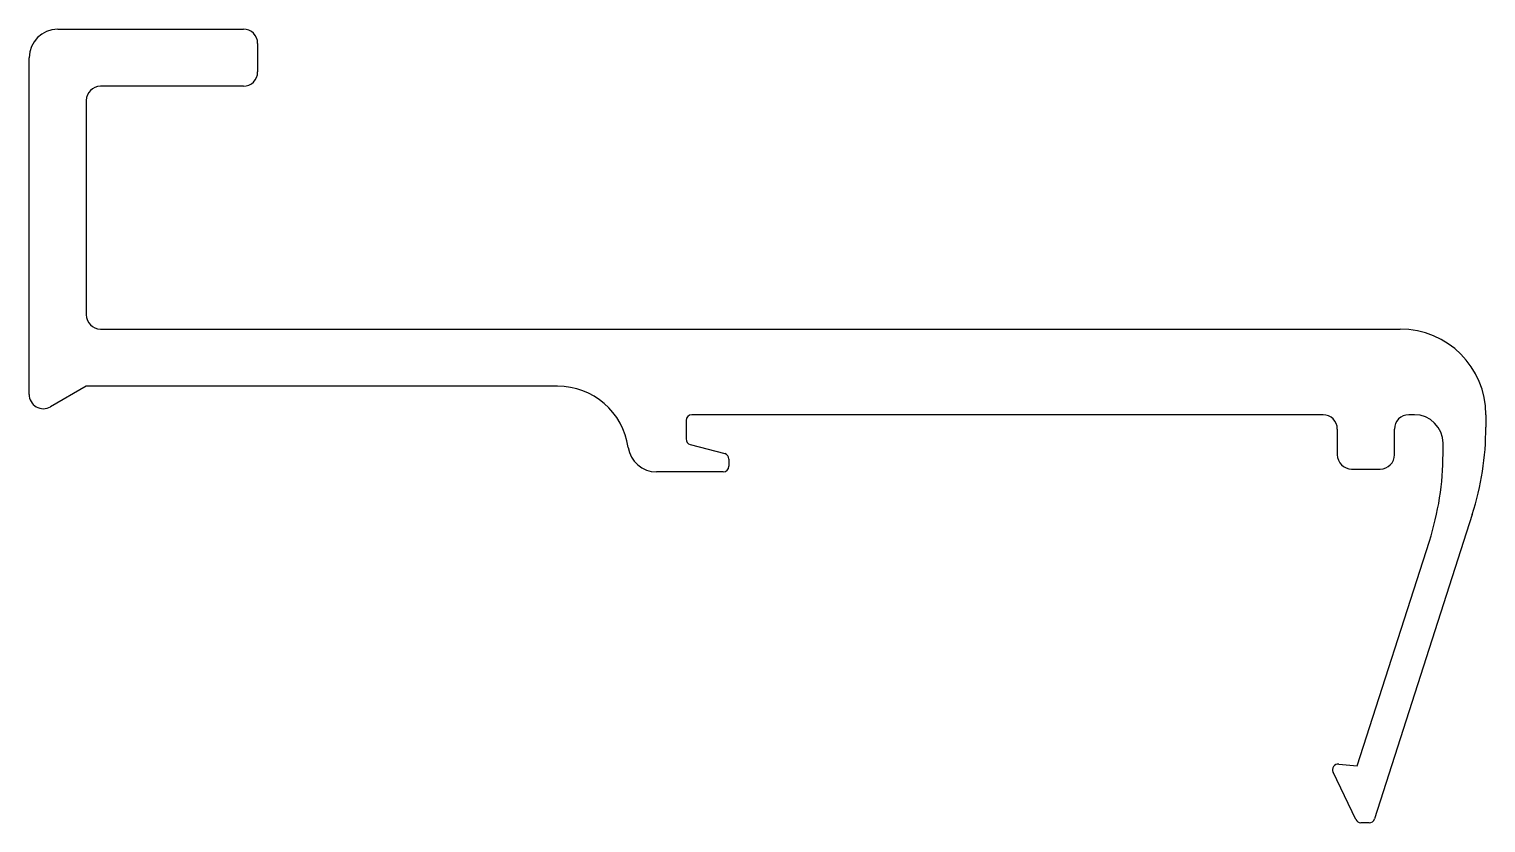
# Model space of a CAD drawing. Extents: x 2613 to 2664, y 1170.1 to 1197.9.
import ezdxf

# ---------------------------------------------------------------- set-up
doc = ezdxf.new("R2010")
doc.units = 0
doc.layers.get('0').update_dxf_attribs({"linetype": 'CONTINUOUS'})

msp = doc.modelspace()

# ---------------------------------------------------------------- linework, layer by layer
for p, q in [((2613.994, 1197.861), (2620.494, 1197.861)), ((2620.994, 1197.361), (2620.994, 1196.361)), ((2612.994, 1185.072), (2612.994, 1196.861)), ((2620.494, 1195.861), (2615.494, 1195.861)), ((2614.994, 1195.361), (2614.994, 1187.861)), ((2615.494, 1187.361), (2660.994, 1187.361)), ((2614.994, 1185.361), (2613.744, 1184.639)), ((2631.494, 1185.361), (2614.994, 1185.361)), ((2658.294, 1184.361), (2636.194, 1184.361)), ((2661.494, 1184.361), (2661.294, 1184.361)), ((2663.994, 1184.361), (2663.994, 1183.925)), ((2635.994, 1184.161), (2635.994, 1183.514)), ((2658.794, 1183.861), (2658.794, 1182.961)), ((2660.794, 1182.961), (2660.794, 1183.861)), ((2636.142, 1183.321), (2637.346, 1182.999)), ((2662.494, 1182.993), (2662.494, 1183.361)), ((2637.494, 1182.806), (2637.494, 1182.561)), ((2637.294, 1182.361), (2634.958, 1182.361)), ((2659.294, 1182.461), (2660.294, 1182.461)), ((2663.517, 1180.872), (2660.099, 1170.212)), ((2659.494, 1172.073), (2662.017, 1179.94)), ((2658.843, 1172.13), (2659.494, 1172.073)), ((2659.44, 1170.187), (2658.646, 1171.845)), ((2659.908, 1170.073), (2659.62, 1170.073))]:
    msp.add_line(p, q)
for centre, radius, start, end in [((2613.994, 1196.861), 1, 90, 180), ((2620.494, 1197.361), 0.5, 0, 90), ((2620.494, 1196.361), 0.5, 270, 0), ((2615.494, 1195.361), 0.5, 90, 180), ((2615.494, 1187.861), 0.5, 180, 270), ((2660.994, 1184.361), 3, 0, 90), ((2631.494, 1182.861), 2.5, 8.2132, 90), ((2613.494, 1185.072), 0.5, 180, 300), ((2636.194, 1184.161), 0.2, 90, 180), ((2658.294, 1183.861), 0.5, 0, 90), ((2661.294, 1183.861), 0.5, 90, 180), ((2661.494, 1183.361), 1, 0, 90), ((2653.994, 1183.925), 10, 342.2215, 0), ((2634.958, 1183.361), 1, 188.2132, 270), ((2636.194, 1183.514), 0.2, 180, 255), ((2637.294, 1182.806), 0.2, 0, 75), ((2659.294, 1182.961), 0.5, 180, 270), ((2660.294, 1182.961), 0.5, 270, 0), ((2652.494, 1182.993), 10, 342.2215, 0), ((2637.294, 1182.561), 0.2, 270, 0), ((2658.826, 1171.931), 0.2, 85, 205.5965), ((2659.62, 1170.273), 0.2, 205.5965, 270), ((2659.908, 1170.273), 0.2, 270, 342.2215)]:
    msp.add_arc(centre, radius, start, end)

doc.saveas('drawing.dxf')
